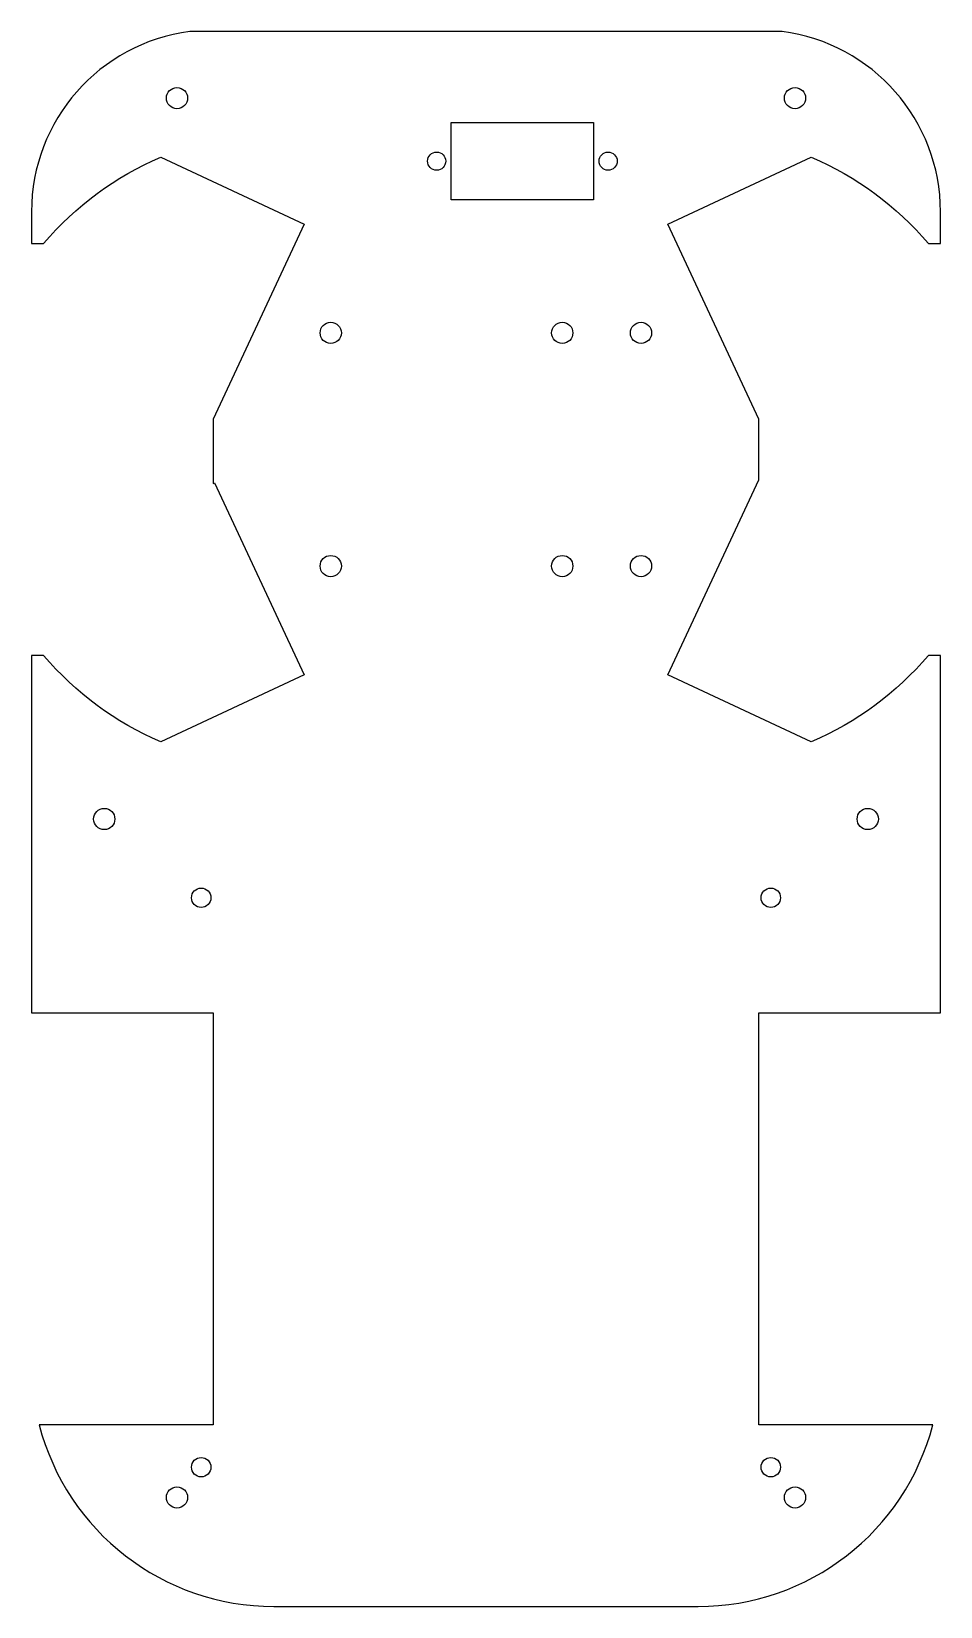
# Model space of a CAD drawing. Header units: millimetres. Extents: x -75 to 75, y -130 to 130.
import ezdxf

# ---------------------------------------------------------------- set-up
doc = ezdxf.new("R2010")
doc.units = ezdxf.units.MM
doc.layers.get('0').update_dxf_attribs({"linetype": 'CONTINUOUS'})

msp = doc.modelspace()

# ---------------------------------------------------------------- linework, layer by layer
msp.add_lwpolyline([(73, 95), (75, 95), (75, 100.25, 0.376862), (48.86, 130), (-48.86, 130, 0.376862), (-75, 100.25), (-75, 95), (-73, 95, -0.115916), (-53.67, 109.26), (-29.99, 98.21), (-45, 66.03), (-45, 55.4), (-44.78, 55.51), (-29.99, 23.79), (-53.67, 12.74, -0.115916), (-73, 27), (-75, 27), (-75, -32), (-45, -32), (-45, -100), (-73.73, -100, 0.341999), (-35, -130), (35, -130, 0.341999), (73.73, -100), (45, -100), (45, -32), (75, -32), (75, 27), (73, 27, -0.115916), (53.67, 12.74), (29.99, 23.79), (45, 55.97), (45, 66.03), (29.99, 98.21), (53.67, 109.26, -0.115916)], format="xyb", close=True)
msp.add_lwpolyline([(17.75, 115), (17.75, 102.2), (-5.75, 102.2), (-5.75, 115)], close=True)
for centre, radius in [((-51, 119), 1.75), ((51, 119), 1.75), ((-8.15, 108.6), 1.5), ((20.15, 108.6), 1.5), ((-25.62, 80.25), 1.75), ((12.58, 80.25), 1.75), ((25.58, 80.25), 1.75), ((-25.62, 41.75), 1.75), ((12.58, 41.75), 1.75), ((25.58, 41.75), 1.75), ((-63, 0), 1.75), ((63, 0), 1.75), ((-47, -13), 1.6), ((47, -13), 1.6), ((-47, -107), 1.6), ((47, -107), 1.6), ((-51, -112), 1.75), ((51, -112), 1.75)]:
    msp.add_circle(centre, radius)

doc.saveas('drawing.dxf')
